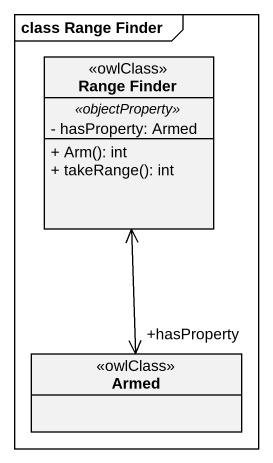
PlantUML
@startuml
mainframe class Range Finder
hide circle
hide empty members
skinparam classAttributeIconSize 0
class "Range Finder" as Range_Finder <<owlClass>> {
  .. <<objectProperty>> ..
  - hasProperty: Armed
  --
  + Arm(): int
  + takeRange(): int
}
class Armed <<owlClass>>
Range_Finder <--> "+hasProperty" Armed
@enduml
